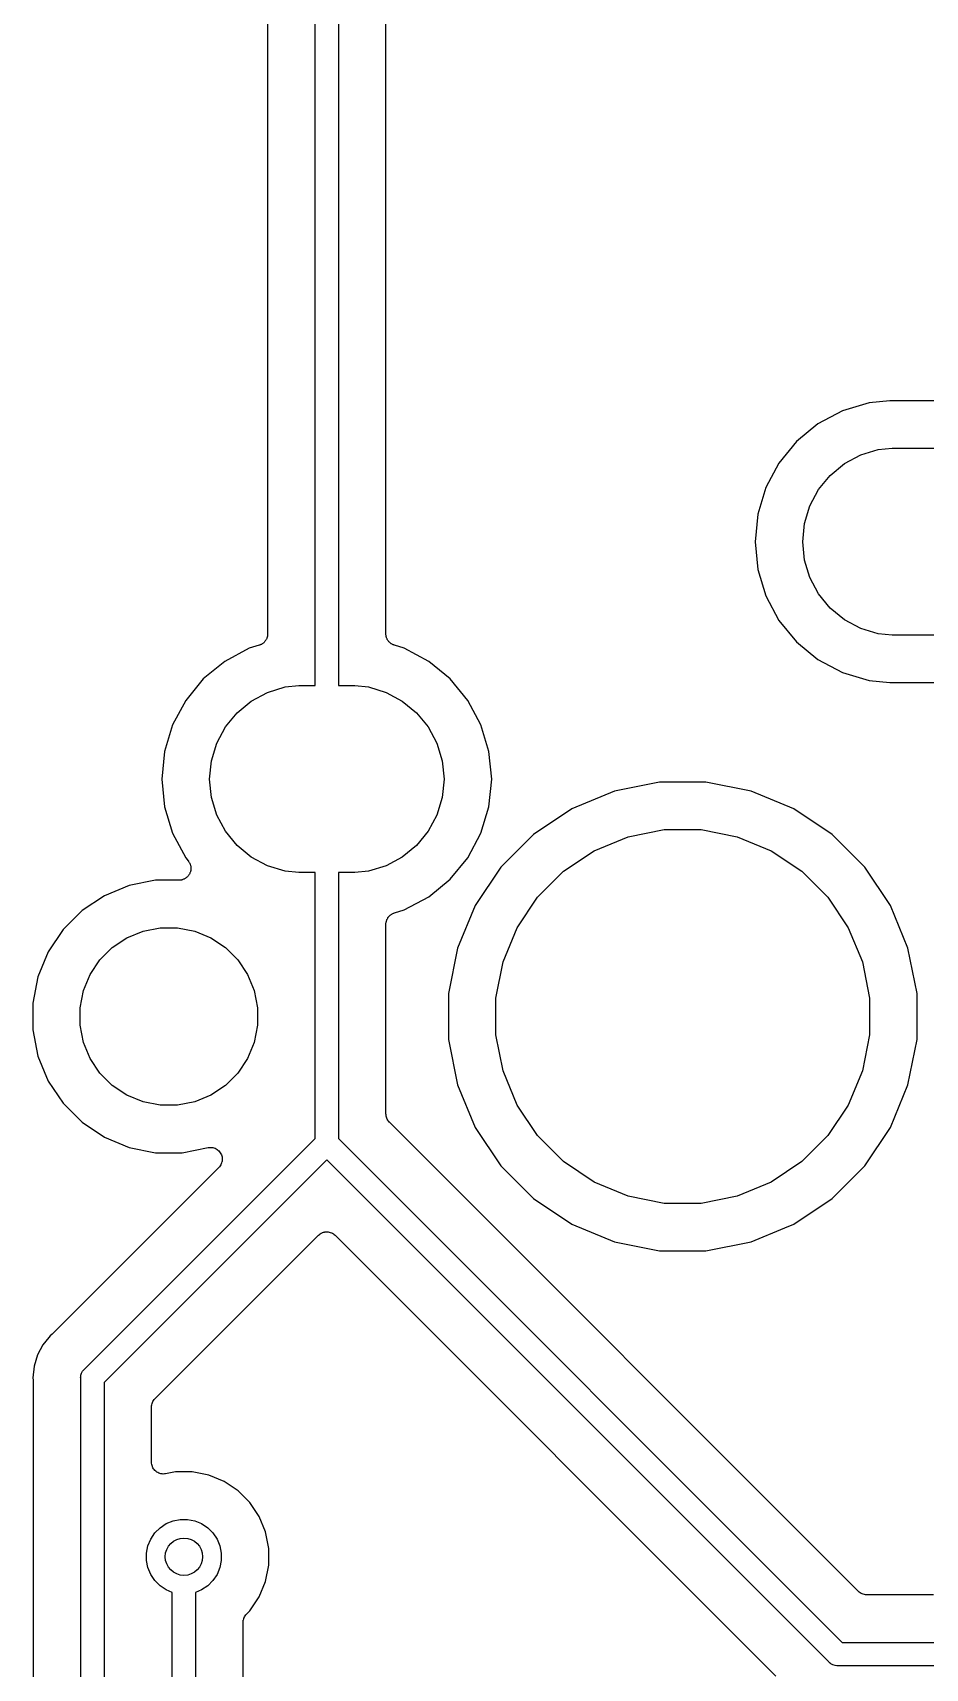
# Model space of a CAD drawing. Extents: x 1.13 to 10.46, y -5.5 to -3.29.
# Drawn here: x 7.956 to 8.332, y -4.668 to -3.978 of the extents above; entities that cross this region are included whole.
import ezdxf

# ---------------------------------------------------------------- set-up
doc = ezdxf.new("R2010")
doc.units = 0
doc.header["$MEASUREMENT"] = 0
doc.layers.add('BLACK', color=7, linetype='CONTINUOUS')

msp = doc.modelspace()

# ---------------------------------------------------------------- linework, layer by layer
at = {"layer": 'BLACK', "linetype": 'CONTINUOUS'}
for p, q in [((8.07461, -4.24394), (8.07461, -3.58228)), ((8.08445, -3.58228), (8.08445, -4.25354)), ((8.10445, -4.23174), (8.10445, -3.60409)), ((8.05461, -3.6935), (8.05461, -4.23174)), ((8.31677, -4.13354), (8.30805, -4.1344)), ((8.34229, -4.13354), (8.31677, -4.13354)), ((8.29686, -4.1378), (8.28654, -4.14331)), ((8.30805, -4.1344), (8.29686, -4.1378)), ((8.28654, -4.14331), (8.2775, -4.15073)), ((8.2775, -4.15073), (8.27008, -4.15977)), ((8.30455, -4.15636), (8.31197, -4.15411)), ((8.31197, -4.15411), (8.31775, -4.15354)), ((8.31775, -4.15354), (8.3413, -4.15354)), ((8.27008, -4.15977), (8.26457, -4.17008)), ((8.29171, -4.16494), (8.29771, -4.16002)), ((8.29771, -4.16002), (8.30455, -4.15636)), ((8.28679, -4.17093), (8.29171, -4.16494)), ((8.26457, -4.17008), (8.26117, -4.18127)), ((8.28314, -4.17777), (8.28679, -4.17093)), ((8.26117, -4.18127), (8.26003, -4.19291)), ((8.28088, -4.1852), (8.28314, -4.17777)), ((8.28012, -4.19291), (8.28088, -4.1852)), ((8.26003, -4.19291), (8.26117, -4.20455)), ((8.28088, -4.20063), (8.28012, -4.19291)), ((8.28314, -4.20805), (8.28088, -4.20063)), ((8.26117, -4.20455), (8.26457, -4.21574)), ((8.28679, -4.21489), (8.28314, -4.20805)), ((8.26457, -4.21574), (8.27008, -4.22606)), ((8.29171, -4.22089), (8.28679, -4.21489)), ((8.29771, -4.22581), (8.29171, -4.22089)), ((8.27008, -4.22606), (8.2775, -4.2351)), ((8.30455, -4.22946), (8.29771, -4.22581)), ((8.31197, -4.23171), (8.30455, -4.22946)), ((8.05106, -4.23652), (8.04686, -4.2378)), ((8.05126, -4.23644), (8.05106, -4.23652)), ((8.05148, -4.23637), (8.05126, -4.23644)), ((8.05171, -4.23625), (8.05148, -4.23637)), ((8.05196, -4.23615), (8.05171, -4.23625)), ((8.05215, -4.23603), (8.05196, -4.23615)), ((8.05234, -4.23592), (8.05215, -4.23603)), ((8.05255, -4.23576), (8.05234, -4.23592)), ((8.05277, -4.23561), (8.05255, -4.23576)), ((8.05293, -4.23545), (8.05277, -4.23561)), ((8.0531, -4.23531), (8.05293, -4.23545)), ((8.05327, -4.23511), (8.0531, -4.23531)), ((8.05346, -4.23492), (8.05327, -4.23511)), ((8.05359, -4.23473), (8.05346, -4.23492)), ((8.05373, -4.23456), (8.05359, -4.23473)), ((8.05386, -4.23433), (8.05373, -4.23456)), ((8.05401, -4.23411), (8.05386, -4.23433)), ((8.05409, -4.2339), (8.05401, -4.23411)), ((8.0542, -4.23371), (8.05409, -4.2339)), ((8.05428, -4.23345), (8.0542, -4.23371)), ((8.05438, -4.23321), (8.05428, -4.23345)), ((8.05443, -4.23299), (8.05438, -4.23321)), ((8.0545, -4.23278), (8.05443, -4.23299)), ((8.05453, -4.23251), (8.0545, -4.23278)), ((8.05458, -4.23225), (8.05453, -4.23251)), ((8.05461, -4.23181), (8.05458, -4.23203)), ((8.05458, -4.23203), (8.05458, -4.23225)), ((8.05461, -4.23174), (8.05461, -4.23181)), ((8.10447, -4.23196), (8.10445, -4.23174)), ((8.10447, -4.23218), (8.10447, -4.23196)), ((8.10452, -4.23244), (8.10447, -4.23218)), ((8.10454, -4.23271), (8.10452, -4.23244)), ((8.10461, -4.23292), (8.10454, -4.23271)), ((8.10465, -4.23314), (8.10461, -4.23292)), ((8.10475, -4.23339), (8.10465, -4.23314)), ((8.10483, -4.23364), (8.10475, -4.23339)), ((8.10493, -4.23384), (8.10483, -4.23364)), ((8.10501, -4.23405), (8.10493, -4.23384)), ((8.10516, -4.23427), (8.10501, -4.23405)), ((8.10528, -4.2345), (8.10516, -4.23427)), ((8.10543, -4.23468), (8.10528, -4.2345)), ((8.10555, -4.23487), (8.10543, -4.23468)), ((8.10573, -4.23506), (8.10555, -4.23487)), ((8.1059, -4.23526), (8.10573, -4.23506)), ((8.10607, -4.2354), (8.1059, -4.23526)), ((8.10623, -4.23556), (8.10607, -4.2354)), ((8.10645, -4.23571), (8.10623, -4.23556)), ((8.10665, -4.23588), (8.10645, -4.23571)), ((8.10685, -4.23599), (8.10665, -4.23588)), ((8.10703, -4.23612), (8.10685, -4.23599)), ((8.10728, -4.23622), (8.10703, -4.23612)), ((8.10751, -4.23635), (8.10728, -4.23622)), ((8.10773, -4.23641), (8.10751, -4.23635)), ((8.10793, -4.2365), (8.10773, -4.23641)), ((8.108, -4.23652), (8.10793, -4.2365)), ((8.1122, -4.2378), (8.108, -4.23652)), ((8.2775, -4.2351), (8.28654, -4.24252)), ((8.31775, -4.23228), (8.31197, -4.23171)), ((8.3413, -4.23228), (8.31775, -4.23228)), ((8.03654, -4.24331), (8.0275, -4.25073)), ((8.04686, -4.2378), (8.03654, -4.24331)), ((8.07461, -4.25354), (8.07461, -4.24394)), ((8.07461, -4.24394), (8.07461, -4.24394)), ((8.12251, -4.24331), (8.1122, -4.2378)), ((8.13155, -4.25073), (8.12251, -4.24331)), ((8.28654, -4.24252), (8.29686, -4.24803)), ((8.0275, -4.25073), (8.02008, -4.25977)), ((8.13897, -4.25977), (8.13155, -4.25073)), ((8.29686, -4.24803), (8.30805, -4.25142)), ((8.30805, -4.25142), (8.31677, -4.25228)), ((8.04771, -4.26002), (8.05455, -4.25636)), ((8.05455, -4.25636), (8.06197, -4.25411)), ((8.06197, -4.25411), (8.06775, -4.25354)), ((8.06775, -4.25354), (8.07461, -4.25354)), ((8.08445, -4.25354), (8.0913, -4.25354)), ((8.0913, -4.25354), (8.09709, -4.25411)), ((8.09709, -4.25411), (8.10451, -4.25636)), ((8.10451, -4.25636), (8.11135, -4.26002)), ((8.31677, -4.25228), (8.34229, -4.25228)), ((8.02008, -4.25977), (8.01457, -4.27008)), ((8.03679, -4.27093), (8.04171, -4.26494)), ((8.04171, -4.26494), (8.04771, -4.26002)), ((8.11135, -4.26002), (8.11734, -4.26494)), ((8.11734, -4.26494), (8.12226, -4.27093)), ((8.14449, -4.27008), (8.13897, -4.25977)), ((8.01457, -4.27008), (8.01117, -4.28127)), ((8.03314, -4.27777), (8.03679, -4.27093)), ((8.12226, -4.27093), (8.12592, -4.27777)), ((8.14788, -4.28127), (8.14449, -4.27008)), ((8.03088, -4.2852), (8.03314, -4.27777)), ((8.12592, -4.27777), (8.12817, -4.2852)), ((8.01117, -4.28127), (8.01003, -4.29291)), ((8.03012, -4.29291), (8.03088, -4.2852)), ((8.12817, -4.2852), (8.12893, -4.29291)), ((8.14903, -4.29291), (8.14788, -4.28127)), ((8.01003, -4.29291), (8.01117, -4.30455)), ((8.03088, -4.30063), (8.03012, -4.29291)), ((8.12893, -4.29291), (8.12817, -4.30063)), ((8.14788, -4.30455), (8.14903, -4.29291)), ((8.20073, -4.29797), (8.18276, -4.30541)), ((8.2198, -4.29417), (8.20073, -4.29797)), ((8.23925, -4.29417), (8.2198, -4.29417)), ((8.25833, -4.29797), (8.23925, -4.29417)), ((8.2763, -4.30541), (8.25833, -4.29797)), ((8.01117, -4.30455), (8.01457, -4.31574)), ((8.03314, -4.30805), (8.03088, -4.30063)), ((8.12817, -4.30063), (8.12592, -4.30805)), ((8.14449, -4.31574), (8.14788, -4.30455)), ((8.18276, -4.30541), (8.16658, -4.31622)), ((8.29247, -4.31622), (8.2763, -4.30541)), ((8.03679, -4.31489), (8.03314, -4.30805)), ((8.12592, -4.30805), (8.12226, -4.31489)), ((8.01457, -4.31574), (8.02008, -4.32606)), ((8.04171, -4.32089), (8.03679, -4.31489)), ((8.12226, -4.31489), (8.11734, -4.32089)), ((8.13897, -4.32606), (8.14449, -4.31574)), ((8.16658, -4.31622), (8.15283, -4.32997)), ((8.19223, -4.32313), (8.20656, -4.3172)), ((8.20656, -4.3172), (8.22177, -4.31417)), ((8.22177, -4.31417), (8.23728, -4.31417)), ((8.23728, -4.31417), (8.2525, -4.3172)), ((8.2525, -4.3172), (8.26682, -4.32313)), ((8.30622, -4.32997), (8.29247, -4.31622)), ((8.02008, -4.32606), (8.02113, -4.32734)), ((8.04771, -4.32581), (8.04171, -4.32089)), ((8.05455, -4.32946), (8.04771, -4.32581)), ((8.11135, -4.32581), (8.10451, -4.32946)), ((8.11734, -4.32089), (8.11135, -4.32581)), ((8.13155, -4.3351), (8.13897, -4.32606)), ((8.17933, -4.33175), (8.19223, -4.32313)), ((8.26682, -4.32313), (8.27972, -4.33175)), ((8.02079, -4.33406), (8.0206, -4.33422)), ((8.02094, -4.33388), (8.02079, -4.33406)), ((8.02111, -4.33371), (8.02094, -4.33388)), ((8.02125, -4.3335), (8.02111, -4.33371)), ((8.02113, -4.32734), (8.02118, -4.32739)), ((8.02118, -4.32739), (8.02131, -4.32759)), ((8.02141, -4.33331), (8.02125, -4.3335)), ((8.02131, -4.32759), (8.02145, -4.32777)), ((8.02153, -4.3331), (8.02141, -4.33331)), ((8.02145, -4.32777), (8.02157, -4.328)), ((8.02166, -4.33291), (8.02153, -4.3331)), ((8.02157, -4.328), (8.02171, -4.32821)), ((8.02176, -4.33267), (8.02166, -4.33291)), ((8.02171, -4.32821), (8.0218, -4.32843)), ((8.02188, -4.33245), (8.02176, -4.33267)), ((8.0218, -4.32843), (8.02191, -4.32864)), ((8.02195, -4.33223), (8.02188, -4.33245)), ((8.02191, -4.32864), (8.02198, -4.32888)), ((8.02204, -4.33201), (8.02195, -4.33223)), ((8.02198, -4.32888), (8.02207, -4.32912)), ((8.02209, -4.33176), (8.02204, -4.33201)), ((8.02207, -4.32912), (8.02211, -4.32935)), ((8.02217, -4.33152), (8.02209, -4.33176)), ((8.02211, -4.32935), (8.02218, -4.32957)), ((8.02219, -4.33128), (8.02217, -4.33152)), ((8.02218, -4.32957), (8.0222, -4.32983)), ((8.02224, -4.33105), (8.02219, -4.33128)), ((8.0222, -4.32983), (8.02225, -4.33008)), ((8.02227, -4.33055), (8.02224, -4.3308)), ((8.02224, -4.3308), (8.02224, -4.33105)), ((8.02225, -4.33008), (8.02225, -4.33031)), ((8.02225, -4.33031), (8.02227, -4.33055)), ((8.06197, -4.33171), (8.05455, -4.32946)), ((8.06775, -4.33228), (8.06197, -4.33171)), ((8.07461, -4.33228), (8.06775, -4.33228)), ((8.07461, -4.34237), (8.07461, -4.33228)), ((8.0913, -4.33228), (8.08445, -4.33228)), ((8.08445, -4.33228), (8.08445, -4.44428)), ((8.09709, -4.33171), (8.0913, -4.33228)), ((8.10451, -4.32946), (8.09709, -4.33171)), ((8.15283, -4.32997), (8.14203, -4.34614)), ((8.16837, -4.34272), (8.17933, -4.33175)), ((8.27972, -4.33175), (8.29069, -4.34272)), ((8.31703, -4.34614), (8.30622, -4.32997)), ((7.99625, -4.33772), (7.9858, -4.34204)), ((8.00734, -4.33551), (7.99625, -4.33772)), ((8.01727, -4.33551), (8.00734, -4.33551)), ((8.0175, -4.33549), (8.01727, -4.33551)), ((8.01774, -4.33549), (8.0175, -4.33549)), ((8.01799, -4.33544), (8.01774, -4.33549)), ((8.01824, -4.33542), (8.01799, -4.33544)), ((8.01846, -4.33535), (8.01824, -4.33542)), ((8.0187, -4.3353), (8.01846, -4.33535)), ((8.01893, -4.33521), (8.0187, -4.3353)), ((8.01917, -4.33513), (8.01893, -4.33521)), ((8.01938, -4.33502), (8.01917, -4.33513)), ((8.0196, -4.33494), (8.01938, -4.33502)), ((8.01981, -4.3348), (8.0196, -4.33494)), ((8.02004, -4.33468), (8.01981, -4.3348)), ((8.02022, -4.33453), (8.02004, -4.33468)), ((8.02041, -4.3344), (8.02022, -4.33453)), ((8.0206, -4.33422), (8.02041, -4.3344)), ((8.12251, -4.34252), (8.13155, -4.3351)), ((7.9858, -4.34204), (7.9764, -4.34833)), ((8.07461, -4.44427), (8.07461, -4.34237)), ((8.07461, -4.34237), (8.07461, -4.34237)), ((8.1122, -4.34803), (8.12251, -4.34252)), ((8.14203, -4.34614), (8.13458, -4.36411)), ((8.15975, -4.35562), (8.16837, -4.34272)), ((8.29069, -4.34272), (8.29931, -4.35562)), ((8.32447, -4.36411), (8.31703, -4.34614)), ((7.9764, -4.34833), (7.96841, -4.35632)), ((8.10445, -4.35402), (8.10447, -4.3538)), ((8.10445, -4.35409), (8.10445, -4.35402)), ((8.10445, -4.43392), (8.10445, -4.35409)), ((8.10447, -4.3538), (8.10448, -4.35357)), ((8.10448, -4.35357), (8.10453, -4.35331)), ((8.10453, -4.35331), (8.10456, -4.35305)), ((8.10456, -4.35305), (8.10463, -4.35284)), ((8.10463, -4.35284), (8.10467, -4.35262)), ((8.10467, -4.35262), (8.10477, -4.35237)), ((8.10477, -4.35237), (8.10485, -4.35212)), ((8.10485, -4.35212), (8.10496, -4.35192)), ((8.10496, -4.35192), (8.10505, -4.35172)), ((8.10505, -4.35172), (8.1052, -4.3515)), ((8.1052, -4.3515), (8.10532, -4.35126)), ((8.10532, -4.35126), (8.10547, -4.35109)), ((8.10547, -4.35109), (8.10559, -4.35091)), ((8.10559, -4.35091), (8.10578, -4.35072)), ((8.10578, -4.35072), (8.10595, -4.35052)), ((8.10595, -4.35052), (8.10613, -4.35038)), ((8.10613, -4.35038), (8.10628, -4.35022)), ((8.10628, -4.35022), (8.1065, -4.35007)), ((8.1065, -4.35007), (8.10671, -4.34991)), ((8.10671, -4.34991), (8.10691, -4.3498)), ((8.10691, -4.3498), (8.1071, -4.34968)), ((8.1071, -4.34968), (8.10734, -4.34958)), ((8.10734, -4.34958), (8.10758, -4.34945)), ((8.10758, -4.34945), (8.10779, -4.34939)), ((8.10779, -4.34939), (8.108, -4.3493)), ((8.108, -4.3493), (8.1122, -4.34803)), ((7.96841, -4.35632), (7.96212, -4.36572)), ((7.98915, -4.36386), (7.99528, -4.35977)), ((7.99528, -4.35977), (8.00208, -4.35695)), ((8.00208, -4.35695), (8.00931, -4.35551)), ((8.00931, -4.35551), (8.01668, -4.35551)), ((8.01668, -4.35551), (8.0239, -4.35695)), ((8.0239, -4.35695), (8.03071, -4.35977)), ((8.03071, -4.35977), (8.03683, -4.36386)), ((8.15381, -4.36995), (8.15975, -4.35562)), ((8.29931, -4.35562), (8.30524, -4.36995)), ((7.96212, -4.36572), (7.9578, -4.37617)), ((7.98394, -4.36907), (7.98915, -4.36386)), ((8.03683, -4.36386), (8.04204, -4.36907)), ((8.13458, -4.36411), (8.13079, -4.38319)), ((8.32827, -4.38319), (8.32447, -4.36411)), ((7.97703, -4.382), (7.97985, -4.3752)), ((7.97985, -4.3752), (7.98394, -4.36907)), ((8.04204, -4.36907), (8.04614, -4.3752)), ((8.04614, -4.3752), (8.04896, -4.382)), ((8.15079, -4.38516), (8.15381, -4.36995)), ((8.30524, -4.36995), (8.30827, -4.38516)), ((7.9578, -4.37617), (7.95559, -4.38726)), ((7.97559, -4.38923), (7.97703, -4.382)), ((8.04896, -4.382), (8.05039, -4.38923)), ((7.95559, -4.38726), (7.95559, -4.39857)), ((7.97559, -4.3966), (7.97559, -4.38923)), ((8.05039, -4.38923), (8.05039, -4.3966)), ((8.13079, -4.38319), (8.13079, -4.40264)), ((8.15079, -4.40067), (8.15079, -4.38516)), ((8.30827, -4.38516), (8.30827, -4.40067)), ((8.32827, -4.40264), (8.32827, -4.38319)), ((7.95559, -4.39857), (7.9578, -4.40966)), ((7.97703, -4.40382), (7.97559, -4.3966)), ((8.05039, -4.3966), (8.04896, -4.40382)), ((8.13079, -4.40264), (8.13458, -4.42171)), ((8.15381, -4.41588), (8.15079, -4.40067)), ((8.30827, -4.40067), (8.30524, -4.41588)), ((8.32447, -4.42171), (8.32827, -4.40264)), ((7.9578, -4.40966), (7.96212, -4.4201)), ((7.97985, -4.41063), (7.97703, -4.40382)), ((8.04896, -4.40382), (8.04614, -4.41063)), ((7.98394, -4.41676), (7.97985, -4.41063)), ((7.98915, -4.42197), (7.98394, -4.41676)), ((8.04204, -4.41676), (8.03683, -4.42197)), ((8.04614, -4.41063), (8.04204, -4.41676)), ((8.15975, -4.43021), (8.15381, -4.41588)), ((8.30524, -4.41588), (8.29931, -4.43021)), ((7.96212, -4.4201), (7.96841, -4.4295)), ((7.99528, -4.42606), (7.98915, -4.42197)), ((8.03683, -4.42197), (8.03071, -4.42606)), ((8.13458, -4.42171), (8.14203, -4.43968)), ((8.31703, -4.43968), (8.32447, -4.42171)), ((7.96841, -4.4295), (7.9764, -4.4375)), ((8.00208, -4.42888), (7.99528, -4.42606)), ((8.00931, -4.43031), (8.00208, -4.42888)), ((8.01668, -4.43031), (8.00931, -4.43031)), ((8.0239, -4.42888), (8.01668, -4.43031)), ((8.03071, -4.42606), (8.0239, -4.42888)), ((8.16837, -4.44311), (8.15975, -4.43021)), ((8.29931, -4.43021), (8.29069, -4.44311)), ((8.10449, -4.43438), (8.10445, -4.43392)), ((8.10453, -4.43484), (8.10449, -4.43438)), ((8.10454, -4.43486), (8.10453, -4.43484)), ((8.10454, -4.43489), (8.10454, -4.43486)), ((8.10468, -4.43533), (8.10454, -4.43489)), ((8.10481, -4.43578), (8.10468, -4.43533)), ((8.10482, -4.4358), (8.10481, -4.43578)), ((8.10483, -4.43582), (8.10482, -4.4358)), ((8.10504, -4.43623), (8.10483, -4.43582)), ((8.10526, -4.43664), (8.10504, -4.43623)), ((8.10527, -4.43666), (8.10526, -4.43664)), ((8.10528, -4.43669), (8.10527, -4.43666)), ((8.10558, -4.43704), (8.10528, -4.43669)), ((8.10586, -4.43741), (8.10558, -4.43704)), ((8.1059, -4.43744), (8.10586, -4.43741)), ((8.10591, -4.43746), (8.1059, -4.43744)), ((8.1059, -4.43744), (8.1059, -4.43744)), ((8.1059, -4.43744), (8.1059, -4.43744)), ((8.30359, -4.63513), (8.10591, -4.43746)), ((7.9764, -4.4375), (7.9858, -4.44378)), ((7.97742, -4.54146), (8.07461, -4.44427)), ((7.9858, -4.44378), (7.99625, -4.44811)), ((8.08445, -4.44428), (8.29677, -4.65659)), ((8.14203, -4.43968), (8.15283, -4.45586)), ((8.17933, -4.45407), (8.16837, -4.44311)), ((8.29069, -4.44311), (8.27972, -4.45407)), ((8.30622, -4.45586), (8.31703, -4.43968)), ((7.99625, -4.44811), (8.00734, -4.45031)), ((8.00734, -4.45031), (8.01865, -4.45031)), ((8.01865, -4.45031), (8.02949, -4.44816)), ((8.02949, -4.44816), (8.02954, -4.44815)), ((8.02954, -4.44815), (8.02954, -4.44815)), ((8.02954, -4.44815), (8.02954, -4.44815)), ((8.02954, -4.44815), (8.02956, -4.44815)), ((8.02956, -4.44815), (8.03004, -4.4481)), ((8.03004, -4.4481), (8.03052, -4.44806)), ((8.03052, -4.44806), (8.03052, -4.44806)), ((8.03052, -4.44806), (8.03053, -4.44806)), ((8.03053, -4.44806), (8.031, -4.44812)), ((8.031, -4.44812), (8.03149, -4.44817)), ((8.03149, -4.44817), (8.03149, -4.44817)), ((8.03149, -4.44817), (8.0315, -4.44817)), ((8.0315, -4.44817), (8.03196, -4.44832)), ((8.03196, -4.44832), (8.03242, -4.44846)), ((8.03242, -4.44846), (8.03242, -4.44846)), ((8.03242, -4.44846), (8.03243, -4.44846)), ((8.03243, -4.44846), (8.03285, -4.4487)), ((8.03285, -4.4487), (8.03327, -4.44893)), ((8.03327, -4.44893), (8.03328, -4.44893)), ((8.03328, -4.44893), (8.03328, -4.44893)), ((8.03328, -4.44893), (8.03365, -4.44924)), ((8.03365, -4.44924), (8.03402, -4.44955)), ((8.03402, -4.44955), (8.03403, -4.44956)), ((8.03403, -4.44956), (8.03403, -4.44956)), ((8.03403, -4.44956), (8.03433, -4.44993)), ((8.03433, -4.44993), (8.03464, -4.45031)), ((8.03464, -4.45031), (8.03464, -4.45032)), ((8.03464, -4.45032), (8.03465, -4.45032)), ((8.03465, -4.45032), (8.03486, -4.45073)), ((8.03486, -4.45073), (8.03509, -4.45117)), ((8.03509, -4.45117), (8.0351, -4.45118)), ((8.0351, -4.45118), (8.0351, -4.45119)), ((8.0351, -4.45119), (8.03523, -4.45162)), ((8.034, -4.4566), (7.96414, -4.52645)), ((8.07953, -4.45327), (7.98565, -4.54715)), ((8.0343, -4.45623), (8.034, -4.4566)), ((8.03461, -4.45585), (8.0343, -4.45623)), ((8.03462, -4.45584), (8.03461, -4.45585)), ((8.03461, -4.45585), (8.03461, -4.45585)), ((8.03485, -4.45542), (8.03462, -4.45584)), ((8.03507, -4.455), (8.03485, -4.45542)), ((8.03508, -4.45499), (8.03507, -4.455)), ((8.03522, -4.45452), (8.03508, -4.45498)), ((8.03508, -4.45498), (8.03508, -4.45499)), ((8.03536, -4.45406), (8.03522, -4.45452)), ((8.03523, -4.45162), (8.03537, -4.45211)), ((8.03537, -4.45405), (8.03536, -4.45406)), ((8.03536, -4.45406), (8.03536, -4.45406)), ((8.03537, -4.45211), (8.03537, -4.45211)), ((8.03537, -4.45211), (8.03537, -4.45212)), ((8.03537, -4.45212), (8.03542, -4.4526)), ((8.03541, -4.45357), (8.03537, -4.45405)), ((8.03546, -4.45309), (8.03541, -4.45357)), ((8.03542, -4.4526), (8.03546, -4.45308)), ((8.03546, -4.45308), (8.03546, -4.45309)), ((8.03546, -4.45309), (8.03546, -4.45309)), ((8.29108, -4.66482), (8.07953, -4.45327)), ((8.15283, -4.45586), (8.16658, -4.46961)), ((8.19223, -4.46269), (8.17933, -4.45407)), ((8.27972, -4.45407), (8.26682, -4.46269)), ((8.29247, -4.46961), (8.30622, -4.45586)), ((8.20656, -4.46863), (8.19223, -4.46269)), ((8.26682, -4.46269), (8.2525, -4.46863)), ((8.16658, -4.46961), (8.18276, -4.48042)), ((8.22177, -4.47165), (8.20656, -4.46863)), ((8.23728, -4.47165), (8.22177, -4.47165)), ((8.2525, -4.46863), (8.23728, -4.47165)), ((8.2763, -4.48042), (8.29247, -4.46961)), ((8.00711, -4.55397), (8.07599, -4.48509)), ((8.07599, -4.48509), (8.07602, -4.48507)), ((8.07602, -4.48507), (8.07604, -4.48504)), ((8.07602, -4.48507), (8.07602, -4.48507)), ((8.07602, -4.48507), (8.07602, -4.48507)), ((8.07604, -4.48504), (8.07641, -4.48475)), ((8.07641, -4.48475), (8.07678, -4.48445)), ((8.07678, -4.48445), (8.07679, -4.48445)), ((8.07679, -4.48445), (8.0768, -4.48443)), ((8.0768, -4.48443), (8.07722, -4.48422)), ((8.07722, -4.48422), (8.07764, -4.484)), ((8.07764, -4.484), (8.07766, -4.48399)), ((8.07766, -4.48399), (8.07767, -4.48399)), ((8.07767, -4.48399), (8.07812, -4.48385)), ((8.07812, -4.48385), (8.07857, -4.48372)), ((8.07857, -4.48372), (8.07859, -4.48372)), ((8.07859, -4.48372), (8.07861, -4.48371)), ((8.07861, -4.48371), (8.07908, -4.48367)), ((8.07908, -4.48367), (8.07954, -4.48363)), ((8.07954, -4.48363), (8.07956, -4.48363)), ((8.07956, -4.48363), (8.07958, -4.48363)), ((8.07958, -4.48363), (8.08005, -4.48368)), ((8.08005, -4.48368), (8.08052, -4.48373)), ((8.08052, -4.48373), (8.08053, -4.48373)), ((8.08053, -4.48373), (8.08055, -4.48373)), ((8.08055, -4.48373), (8.081, -4.48388)), ((8.081, -4.48388), (8.08145, -4.48401)), ((8.08145, -4.48401), (8.08146, -4.48402)), ((8.08146, -4.48402), (8.08148, -4.48403)), ((8.08148, -4.48403), (8.0819, -4.48425)), ((8.0819, -4.48425), (8.08231, -4.48447)), ((8.08231, -4.48447), (8.08232, -4.48448)), ((8.08232, -4.48448), (8.08234, -4.48449)), ((8.08234, -4.48449), (8.0827, -4.48479)), ((8.0827, -4.48479), (8.08306, -4.48509)), ((8.08306, -4.48509), (8.26883, -4.67086)), ((8.18276, -4.48042), (8.20073, -4.48786)), ((8.25833, -4.48786), (8.27261, -4.48194)), ((8.27261, -4.48194), (8.27262, -4.48194)), ((8.27262, -4.48194), (8.2763, -4.48042)), ((8.20073, -4.48786), (8.2198, -4.49165)), ((8.2198, -4.49165), (8.23925, -4.49165)), ((8.23925, -4.49165), (8.25833, -4.48786)), ((7.96378, -4.52678), (7.96302, -4.52741)), ((7.96393, -4.52663), (7.96378, -4.52678)), ((7.9641, -4.5265), (7.96393, -4.52663)), ((7.96414, -4.52645), (7.9641, -4.5265)), ((7.95991, -4.5312), (7.95759, -4.53553)), ((7.9624, -4.52817), (7.95991, -4.5312)), ((7.96302, -4.52741), (7.9624, -4.52817)), ((7.9624, -4.52817), (7.9624, -4.52817)), ((7.95617, -4.54023), (7.95569, -4.54511)), ((7.95759, -4.53553), (7.95617, -4.54023)), ((7.95569, -4.54511), (7.95578, -4.54609)), ((7.95578, -4.54609), (7.95579, -4.54616)), ((7.95579, -4.54616), (7.95579, -4.54637)), ((7.95579, -4.54637), (7.95581, -4.54658)), ((7.95581, -4.54658), (7.95581, -5.12252)), ((7.97578, -4.54511), (7.97582, -4.54474)), ((7.97581, -4.54535), (7.97578, -4.54511)), ((7.97581, -5.13287), (7.97581, -4.54535)), ((7.97582, -4.54474), (7.97588, -4.54415)), ((7.97588, -4.54415), (7.9759, -4.54408)), ((7.9759, -4.54408), (7.97616, -4.54322)), ((7.97616, -4.54322), (7.97662, -4.54237)), ((7.97662, -4.54237), (7.97708, -4.5418)), ((7.97708, -4.5418), (7.97723, -4.54162)), ((7.97708, -4.5418), (7.97708, -4.5418)), ((7.97723, -4.54162), (7.97742, -4.54146)), ((7.98565, -4.54715), (7.98565, -5.13467)), ((8.00652, -4.55468), (8.00682, -4.55433)), ((8.00682, -4.55433), (8.00711, -4.55397)), ((8.00565, -4.55744), (8.0057, -4.55698)), ((8.00565, -4.55749), (8.00565, -4.55744)), ((8.00565, -4.55751), (8.00565, -4.55749)), ((8.00565, -4.55749), (8.00565, -4.55749)), ((8.00565, -4.55749), (8.00565, -4.55749)), ((8.00565, -4.58069), (8.00565, -4.55751)), ((8.0057, -4.55698), (8.00575, -4.55652)), ((8.00575, -4.55652), (8.00576, -4.55649)), ((8.00576, -4.55647), (8.0059, -4.55603)), ((8.00576, -4.55649), (8.00576, -4.55647)), ((8.0059, -4.55603), (8.00603, -4.55559)), ((8.00603, -4.55559), (8.00605, -4.55556)), ((8.00605, -4.55554), (8.00628, -4.55513)), ((8.00605, -4.55556), (8.00605, -4.55554)), ((8.00628, -4.55513), (8.00649, -4.55473)), ((8.00649, -4.55473), (8.00651, -4.55471)), ((8.00651, -4.55471), (8.00652, -4.55468)), ((8.00569, -4.58116), (8.00565, -4.58069)), ((8.00574, -4.58163), (8.00569, -4.58116)), ((8.00574, -4.58165), (8.00574, -4.58163)), ((8.00574, -4.58166), (8.00574, -4.58165)), ((8.00588, -4.58211), (8.00574, -4.58166)), ((8.00601, -4.58257), (8.00588, -4.58211)), ((8.00602, -4.58258), (8.00601, -4.58257)), ((8.00603, -4.5826), (8.00602, -4.58258)), ((8.00625, -4.58302), (8.00603, -4.5826)), ((8.00647, -4.58343), (8.00625, -4.58302)), ((8.00648, -4.58345), (8.00647, -4.58343)), ((8.00648, -4.58346), (8.00648, -4.58345)), ((8.00678, -4.58383), (8.00648, -4.58346)), ((8.00708, -4.58419), (8.00678, -4.58383)), ((8.00709, -4.5842), (8.00708, -4.58419)), ((8.0071, -4.58422), (8.00709, -4.5842)), ((8.00746, -4.58452), (8.0071, -4.58422)), ((8.00783, -4.58482), (8.00746, -4.58452)), ((8.00784, -4.58483), (8.00783, -4.58482)), ((8.00785, -4.58484), (8.00784, -4.58483)), ((8.00827, -4.58506), (8.00785, -4.58484)), ((8.00868, -4.58529), (8.00827, -4.58506)), ((8.0087, -4.5853), (8.00868, -4.58529)), ((8.00871, -4.5853), (8.0087, -4.5853)), ((8.00916, -4.58544), (8.00871, -4.5853)), ((8.00961, -4.58559), (8.00916, -4.58544)), ((8.00963, -4.58559), (8.00961, -4.58559)), ((8.00964, -4.58559), (8.00963, -4.58559)), ((8.01011, -4.58564), (8.00964, -4.58559)), ((8.01058, -4.58569), (8.01011, -4.58564)), ((8.0106, -4.58569), (8.01058, -4.58569)), ((8.01061, -4.58569), (8.0106, -4.58569)), ((8.01108, -4.58565), (8.01061, -4.58569)), ((8.01156, -4.58561), (8.01108, -4.58565)), ((8.01158, -4.5856), (8.01156, -4.58561)), ((8.01159, -4.5856), (8.01158, -4.5856)), ((8.01162, -4.5856), (8.01159, -4.5856)), ((8.01159, -4.5856), (8.01159, -4.5856)), ((8.01581, -4.58477), (8.01162, -4.5856)), ((8.02285, -4.58477), (8.01581, -4.58477)), ((8.02975, -4.58614), (8.02285, -4.58477)), ((8.03626, -4.58883), (8.02975, -4.58614)), ((8.04212, -4.59275), (8.03626, -4.58883)), ((8.04709, -4.59773), (8.04212, -4.59275)), ((8.05101, -4.60358), (8.04709, -4.59773)), ((8.0071, -4.61047), (8.00929, -4.60828)), ((8.00929, -4.60828), (8.01187, -4.60656)), ((8.01187, -4.60656), (8.01473, -4.60537)), ((8.01473, -4.60537), (8.01778, -4.60477)), ((8.01778, -4.60477), (8.02088, -4.60477)), ((8.02088, -4.60477), (8.02392, -4.60537)), ((8.02392, -4.60537), (8.02679, -4.60656)), ((8.02679, -4.60656), (8.02937, -4.60828)), ((8.02937, -4.60828), (8.03156, -4.61047)), ((8.0537, -4.61009), (8.05101, -4.60358)), ((8.00358, -4.61896), (8.00418, -4.61592)), ((8.00418, -4.61592), (8.00537, -4.61305)), ((8.00537, -4.61305), (8.0071, -4.61047)), ((8.03156, -4.61047), (8.03328, -4.61305)), ((8.03328, -4.61305), (8.03447, -4.61592)), ((8.03447, -4.61592), (8.03508, -4.61896)), ((8.05508, -4.61699), (8.0537, -4.61009)), ((8.00358, -4.62206), (8.00358, -4.61896)), ((8.00418, -4.62511), (8.00358, -4.62206)), ((8.03508, -4.62206), (8.03447, -4.62511)), ((8.03508, -4.61896), (8.03508, -4.62206)), ((8.05508, -4.62403), (8.05508, -4.61699)), ((8.00537, -4.62797), (8.00418, -4.62511)), ((8.0071, -4.63055), (8.00537, -4.62797)), ((8.03328, -4.62797), (8.03156, -4.63055)), ((8.03447, -4.62511), (8.03328, -4.62797)), ((8.0537, -4.63094), (8.05508, -4.62403)), ((8.00929, -4.63275), (8.0071, -4.63055)), ((8.01187, -4.63447), (8.00929, -4.63275)), ((8.01441, -4.63552), (8.01187, -4.63447)), ((8.01441, -4.64303), (8.01441, -4.63552)), ((8.02679, -4.63447), (8.02425, -4.63552)), ((8.02425, -4.63552), (8.02425, -5.14867)), ((8.02937, -4.63275), (8.02679, -4.63447)), ((8.03156, -4.63055), (8.02937, -4.63275)), ((8.05101, -4.63745), (8.0537, -4.63094)), ((8.30394, -4.63542), (8.30359, -4.63513)), ((8.3043, -4.63572), (8.30394, -4.63542)), ((8.30432, -4.63573), (8.3043, -4.63572)), ((8.30434, -4.63575), (8.30432, -4.63573)), ((8.30475, -4.63596), (8.30434, -4.63575)), ((8.30515, -4.63619), (8.30475, -4.63596)), ((8.30518, -4.6362), (8.30515, -4.63619)), ((8.3052, -4.63621), (8.30518, -4.6362)), ((8.30564, -4.63634), (8.3052, -4.63621)), ((8.30608, -4.63648), (8.30564, -4.63634)), ((8.30611, -4.63649), (8.30608, -4.63648)), ((8.30613, -4.63649), (8.30611, -4.63649)), ((8.30659, -4.63654), (8.30613, -4.63649)), ((8.30705, -4.63659), (8.30659, -4.63654)), ((8.3071, -4.63659), (8.30705, -4.63659)), ((8.30712, -4.63659), (8.3071, -4.63659)), ((8.3071, -4.63659), (8.3071, -4.63659)), ((8.3071, -4.63659), (8.3071, -4.63659)), ((8.33526, -4.63659), (8.30712, -4.63659)), ((8.01441, -5.14687), (8.01441, -4.64303)), ((8.01441, -4.64303), (8.01441, -4.64303)), ((8.04571, -4.64468), (8.04709, -4.6433)), ((8.04709, -4.6433), (8.05101, -4.63745)), ((8.04425, -4.64815), (8.0443, -4.64769)), ((8.04425, -4.6482), (8.04425, -4.64815)), ((8.04425, -4.64822), (8.04425, -4.6482)), ((8.04425, -4.6482), (8.04425, -4.6482)), ((8.04425, -4.6482), (8.04425, -4.6482)), ((8.04425, -4.89287), (8.04425, -4.64822)), ((8.0443, -4.64769), (8.04435, -4.64723)), ((8.04435, -4.64723), (8.04436, -4.64721)), ((8.04436, -4.64718), (8.0445, -4.64674)), ((8.04436, -4.64721), (8.04436, -4.64718)), ((8.0445, -4.64674), (8.04463, -4.6463)), ((8.04463, -4.6463), (8.04465, -4.64627)), ((8.04465, -4.64625), (8.04488, -4.64584)), ((8.04465, -4.64627), (8.04465, -4.64625)), ((8.04488, -4.64584), (8.04509, -4.64544)), ((8.04509, -4.64544), (8.04511, -4.64542)), ((8.04511, -4.64542), (8.04512, -4.64539)), ((8.04512, -4.64539), (8.04542, -4.64504)), ((8.04542, -4.64504), (8.04571, -4.64468)), ((8.29677, -4.65659), (9.54029, -4.65659)), ((8.29123, -4.66501), (8.29108, -4.66482)), ((8.29142, -4.66516), (8.29123, -4.66501)), ((8.29183, -4.6655), (8.29142, -4.66516)), ((8.29142, -4.66516), (8.29142, -4.66516)), ((8.29198, -4.66563), (8.29183, -4.6655)), ((8.29284, -4.66608), (8.29198, -4.66563)), ((8.29376, -4.66636), (8.29284, -4.66608)), ((8.29449, -4.66643), (8.29376, -4.66636)), ((8.29473, -4.66646), (8.29449, -4.66643)), ((8.29449, -4.66643), (8.29449, -4.66643)), ((8.29497, -4.66643), (8.29473, -4.66646)), ((9.53849, -4.66643), (8.29497, -4.66643))]:
    msp.add_line(p, q, dxfattribs=at)
at = {"layer": 'BLACK'}
msp.add_circle((8.01933, -4.62051), 0.00787, dxfattribs=at)

doc.saveas('drawing.dxf')
